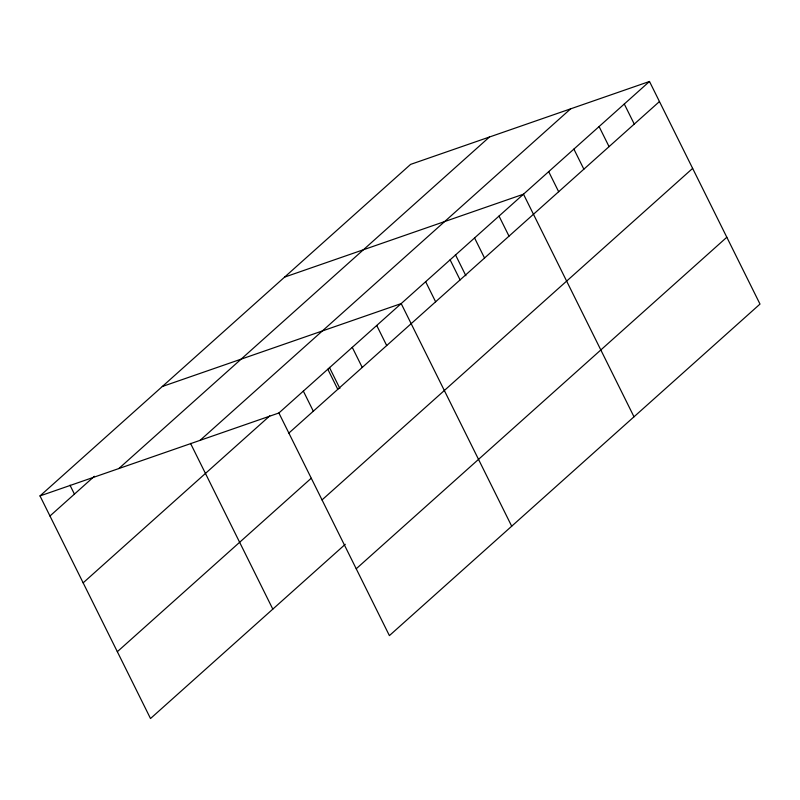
<?xml version="1.0" encoding="UTF-8"?>
<svg xmlns="http://www.w3.org/2000/svg" width="800" height="800" viewBox="0 0 800 800"><rect width="100%" height="100%" fill="white"/><g stroke="black" fill="none" stroke-linecap="round" stroke-linejoin="round"><path stroke-width="1.2" d="M345.28 544.3L150.51 718.53L40 495.92L410.6 164.39L649.49 81.47L760 304.08L389.4 635.61L278.89 412.99L649.49 81.47M49.97 516L94.36 476.29M118.83 468.55L489.44 137.02M200.06 440.36L570.66 108.83M83.15 582.84L269.77 415.89M288.86 433.08L659.46 101.55M117.33 651.7L311.2 478.27M322.04 499.91L692.64 168.39M356.22 568.78L726.82 237.25M284.6 277.11L523.49 194.19L634 416.8M162.3 386.51L401.19 303.59L511.7 526.21M40 495.92L278.89 412.99M624.29 104.01L634.26 124.09M599.09 126.55L609.06 146.64M573.89 149.1L583.86 169.18M548.69 171.64L558.66 191.73M499.03 216.07L509 236.15M474.57 237.95L484.54 258.03M455.4 254.64L465.88 275.74M450.11 259.83L460.08 279.91M425.65 281.71L435.62 301.79M376.73 325.47L386.7 345.56M352.27 347.35L362.24 367.44M329.4 367.36L339.87 388.46M327.81 369.23L337.78 389.32M303.35 391.11L313.32 411.2M190.52 443.36L272.81 609.13M70 485.19L74.43 494.12"/></g></svg>
